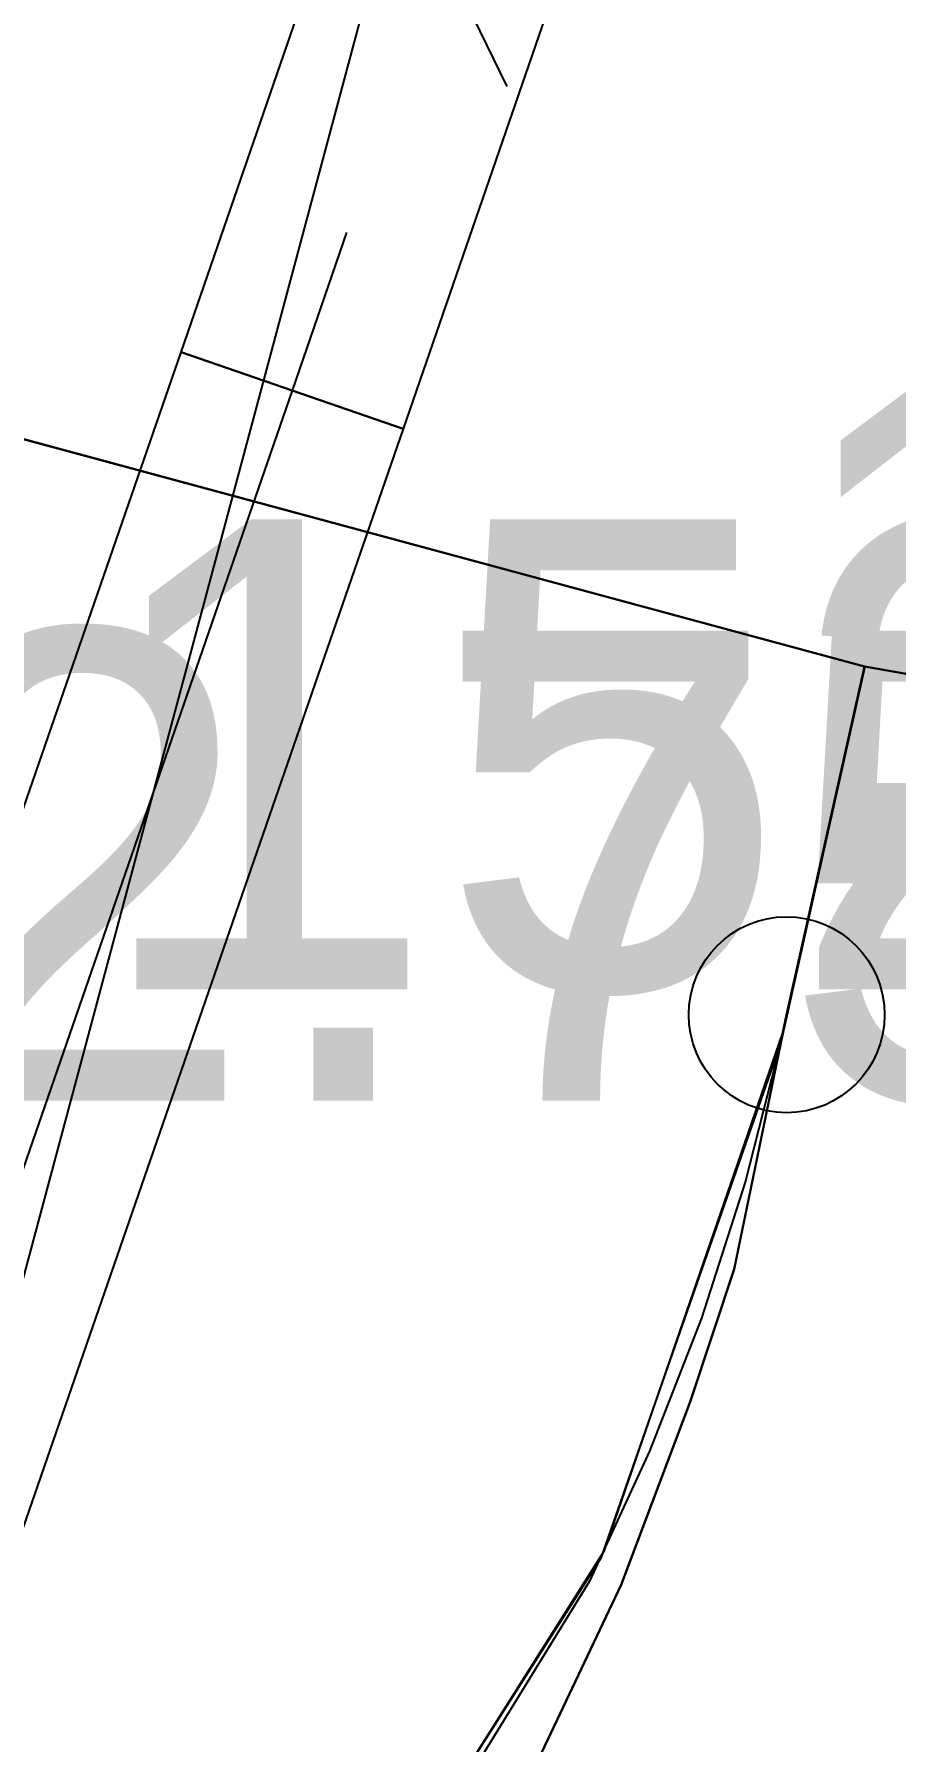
# Model space of a CAD drawing. Header units: metres. Extents: x -2743 to 126, y 13385 to 13916.
# Drawn here: x -1906.879 to -1904.678, y 13675.861 to 13680.22 of the extents above; entities that cross this region are included whole.
import ezdxf

# ---------------------------------------------------------------- set-up
doc = ezdxf.new("R2010")
doc.units = ezdxf.units.M
for name, color, linetype in [('link-улица Берзарина_Граница работ$0$ГП_Граница проектирования', 7, 'Continuous'), ('link-улица Берзарина_Покрытия — Новые$0$ДВ_ПП_Тип2_Р_покрытия_ПЧ_Местные', 7, 'Continuous'), ('link-улица Берзарина_Покрытия — Новые$0$ДВ_ПП_Тип4_У_ПЧ за счет АБ_ТР', 7, 'Continuous'), ('link-улица Берзарина_Покрытия — Новые$0$ДВ_ПП_Тип5_Р ТР', 7, 'Continuous'), ('link_улица Берзарина_борта$0$ДВ_ГП_П_Борт_БР100.30.15', 7, 'Continuous'), ('link_улица Берзарина_борта$0$ДВ_ГП_П_Борт_Пониженный_бетонный', 7, 'Continuous'), ('output[1-12]_3_ДЖКХ-24_03233tp$0$Горизонтали', 7, 'Continuous'), ('output[1-12]_3_ДЖКХ-24_03233tp$0$Граница улицы', 7, 'Continuous'), ('output[1-12]_3_ДЖКХ-24_03233tp$0$Колодцы', 7, 'Continuous'), ('output[1-12]_3_ДЖКХ-24_03233up$0$Кабели', 7, 'Continuous'), ('output[1-12]_3_ДЖКХ-24_03233up$0$Кабель связи', 7, 'Continuous')]:
    doc.layers.add(name, color=color, linetype=linetype)

msp = doc.modelspace()

# ---------------------------------------------------------------- linework, layer by layer
at = {"layer": 'link-улица Берзарина_Граница работ$0$ГП_Граница проектирования'}
msp.add_lwpolyline([(-1937.5181, 13691.64), (-1925.6521, 13684.7759), (-1910.3889, 13675.9671), (-1908.332, 13677.7593), (-1907.8762, 13679.4476), (-1904.7583, 13678.6057), (-1898.2825, 13677.4633), (-1897.5227, 13677.3405), (-1897.5952, 13676.9956), (-1898.0922, 13674.632), (-1898.5163, 13672.6147), (-1899.0873, 13669.9051), (-1899.1864, 13669.4153), (-1899.2242, 13669.0702), (-1899.2049, 13668.0277), (-1898.9506, 13666.8325), (-1898.4524, 13665.7157), (-1898.1907, 13665.3031), (-1897.7521, 13664.7494), (-1897.622, 13664.604), (-1896.6758, 13663.9341), (-1892.5405, 13661.4421), (-1881.0581, 13654.7624)], dxfattribs=at)
at = {"layer": 'link-улица Берзарина_Покрытия — Новые$0$ДВ_ПП_Тип2_Р_покрытия_ПЧ_Местные'}
msp.add_lwpolyline([(-1898.2825, 13677.4633), (-1904.7575, 13678.6056), (-1904.9679, 13677.6644), (-1905.0913, 13677.0673), (-1905.2039, 13676.7285), (-1905.3799, 13676.2614), (-1905.6218, 13675.7519), (-1905.7037, 13675.6243), (-1906.0275, 13675.1199), (-1906.4253, 13674.6494), (-1906.7814, 13674.2997), (-1907.3354, 13673.8493), (-1908.3878, 13673.2465), (-1909.2184, 13672.9522), (-1910.0378, 13672.8017)], dxfattribs=at)
at = {"layer": 'link-улица Берзарина_Покрытия — Новые$0$ДВ_ПП_Тип4_У_ПЧ за счет АБ_ТР'}
msp.add_lwpolyline([(-1910.0378, 13672.8017), (-1909.2184, 13672.9522), (-1908.3878, 13673.2465), (-1908.3878, 13673.2465), (-1907.3354, 13673.8493), (-1906.7814, 13674.2997), (-1906.4253, 13674.6494), (-1906.0275, 13675.1199), (-1905.7037, 13675.6243), (-1905.6218, 13675.7519), (-1905.3799, 13676.2614), (-1905.2039, 13676.7285), (-1905.0913, 13677.0673), (-1904.9679, 13677.6644), (-1904.9727, 13677.643), (-1905.4316, 13676.3296), (-1906.1693, 13675.1711), (-1907.1511, 13674.2107), (-1908.3419, 13673.4914), (-1909.6664, 13673.0655), (-1911.0354, 13672.9556)], dxfattribs=at)
at = {"layer": 'link-улица Берзарина_Покрытия — Новые$0$ДВ_ПП_Тип5_Р ТР'}
msp.add_lwpolyline([(-1911.0291, 13672.9553), (-1909.6571, 13673.0673), (-1908.3304, 13673.4966), (-1907.1386, 13674.2204), (-1906.1574, 13675.1858), (-1905.422, 13676.3494), (-1904.9673, 13677.6676), (-1904.9673, 13677.6676), (-1904.9571, 13677.7167), (-1904.7583, 13678.6057), (-1907.5865, 13679.3694), (-1908.1616, 13677.2397), (-1908.1908, 13677.2327), (-1908.2197, 13677.2247), (-1908.2485, 13677.2159), (-1908.2769, 13677.2062), (-1908.5124, 13676.3533), (-1909.21, 13674.9371), (-1909.7449, 13674.5552), (-1910.9949, 13674.6498)], dxfattribs=at)
at = {"layer": 'link_улица Берзарина_борта$0$ДВ_ГП_П_Борт_БР100.30.15'}
msp.add_lwpolyline([(-1904.7575, 13678.6056), (-1904.9727, 13677.643), (-1905.0631, 13677.2894), (-1905.1748, 13676.9422), (-1905.3073, 13676.6025), (-1905.4604, 13676.2712)], dxfattribs=at)
at = {"layer": 'link_улица Берзарина_борта$0$ДВ_ГП_П_Борт_Пониженный_бетонный'}
msp.add_lwpolyline([(-1905.4604, 13676.2712), (-1906.0171, 13675.3668), (-1906.7186, 13674.5803), (-1907.5469, 13673.9287), (-1908.484, 13673.4289)], dxfattribs=at)
at = {"layer": 'output[1-12]_3_ДЖКХ-24_03233tp$0$Горизонтали'}
msp.add_circle((-1904.9571, 13677.7167), 0.25, dxfattribs=at)
at = {"layer": 'output[1-12]_3_ДЖКХ-24_03233tp$0$Граница улицы'}
for points in [[(-1904.7583, 13678.6057), (-1904.9145, 13677.9074)], [(-1905.0188, 13677.4184), (-1905.0913, 13677.0673), (-1905.2039, 13676.7285)], [(-1905.3799, 13676.2614), (-1905.6218, 13675.7519), (-1905.6398, 13675.7239), (-1905.7037, 13675.6243)]]:
    msp.add_lwpolyline(points, dxfattribs=at)
at = {"layer": 'output[1-12]_3_ДЖКХ-24_03233up$0$Кабели'}
msp.add_lwpolyline([(-1912.858, 13653.7783), (-1911.135, 13660.617), (-1907.522, 13674.748), (-1904.8203, 13684.8303)], dxfattribs=at)
at = {"layer": 'output[1-12]_3_ДЖКХ-24_03233up$0$Кабель связи'}
for points in [[(-1905.9364, 13679.2121), (-1906.5036, 13679.4079), (-1905.5236, 13682.2479), (-1904.9564, 13682.0521), (-1905.9364, 13679.2121)], [(-1906.0002, 13680.7594), (-1905.6721, 13680.0855)], [(-1906.0808, 13679.7135), (-1906.22, 13679.31), (-1907.2, 13676.48), (-1907.3558, 13676.1695)], [(-1906.9165, 13676.3818), (-1907.4835, 13676.5782), (-1906.5035, 13679.4082), (-1905.9365, 13679.2118), (-1906.9165, 13676.3818)]]:
    msp.add_lwpolyline(points, dxfattribs=at)

# ---------------------------------------------------------------- texts
at = {"layer": 'output[1-12]_3_ДЖКХ-24_03233tp$0$Горизонтали'}
for s, p in [('152.73', (-1904.9733, 13678.1778)), ('152.75', (-1908.9899, 13677.4974))]:
    msp.add_text(s, height=1.2, dxfattribs=at).set_placement(p)
at = {"layer": 'output[1-12]_3_ДЖКХ-24_03233tp$0$Колодцы'}
msp.add_text('152.76', height=1.2, dxfattribs=at).set_placement((-1906.7399, 13677.7812))

doc.saveas('drawing.dxf')
